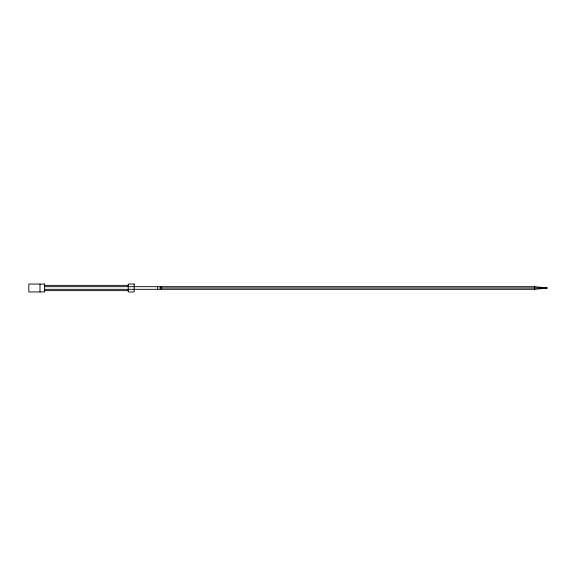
<?xml version="1.0" encoding="UTF-8"?>
<svg xmlns="http://www.w3.org/2000/svg" width="576" height="576" viewBox="0 0 576 576"><rect width="100%" height="100%" fill="white"/><g stroke="black" fill="none" stroke-linecap="round" stroke-linejoin="round"><path stroke-width="0.86" d="M44.611 286.682L534.686 286.682L547.2 288L161.201 288L161.201 286.682L161.201 289.318M534.686 286.682L534.686 289.318L44.611 289.318M534.686 289.318L547.2 288L542.729 288M44.611 285.365L128.261 285.365M44.611 290.635L128.261 290.635M159.509 288L161.201 288.007M157.687 286.682L157.687 289.318M39.996 284.047L39.996 291.953M44.611 284.047L28.8 284.047L28.8 291.953L44.611 291.953L44.611 284.047M134.194 284.047L128.261 284.047L128.261 291.953L134.194 291.953L134.194 284.047"/></g></svg>
